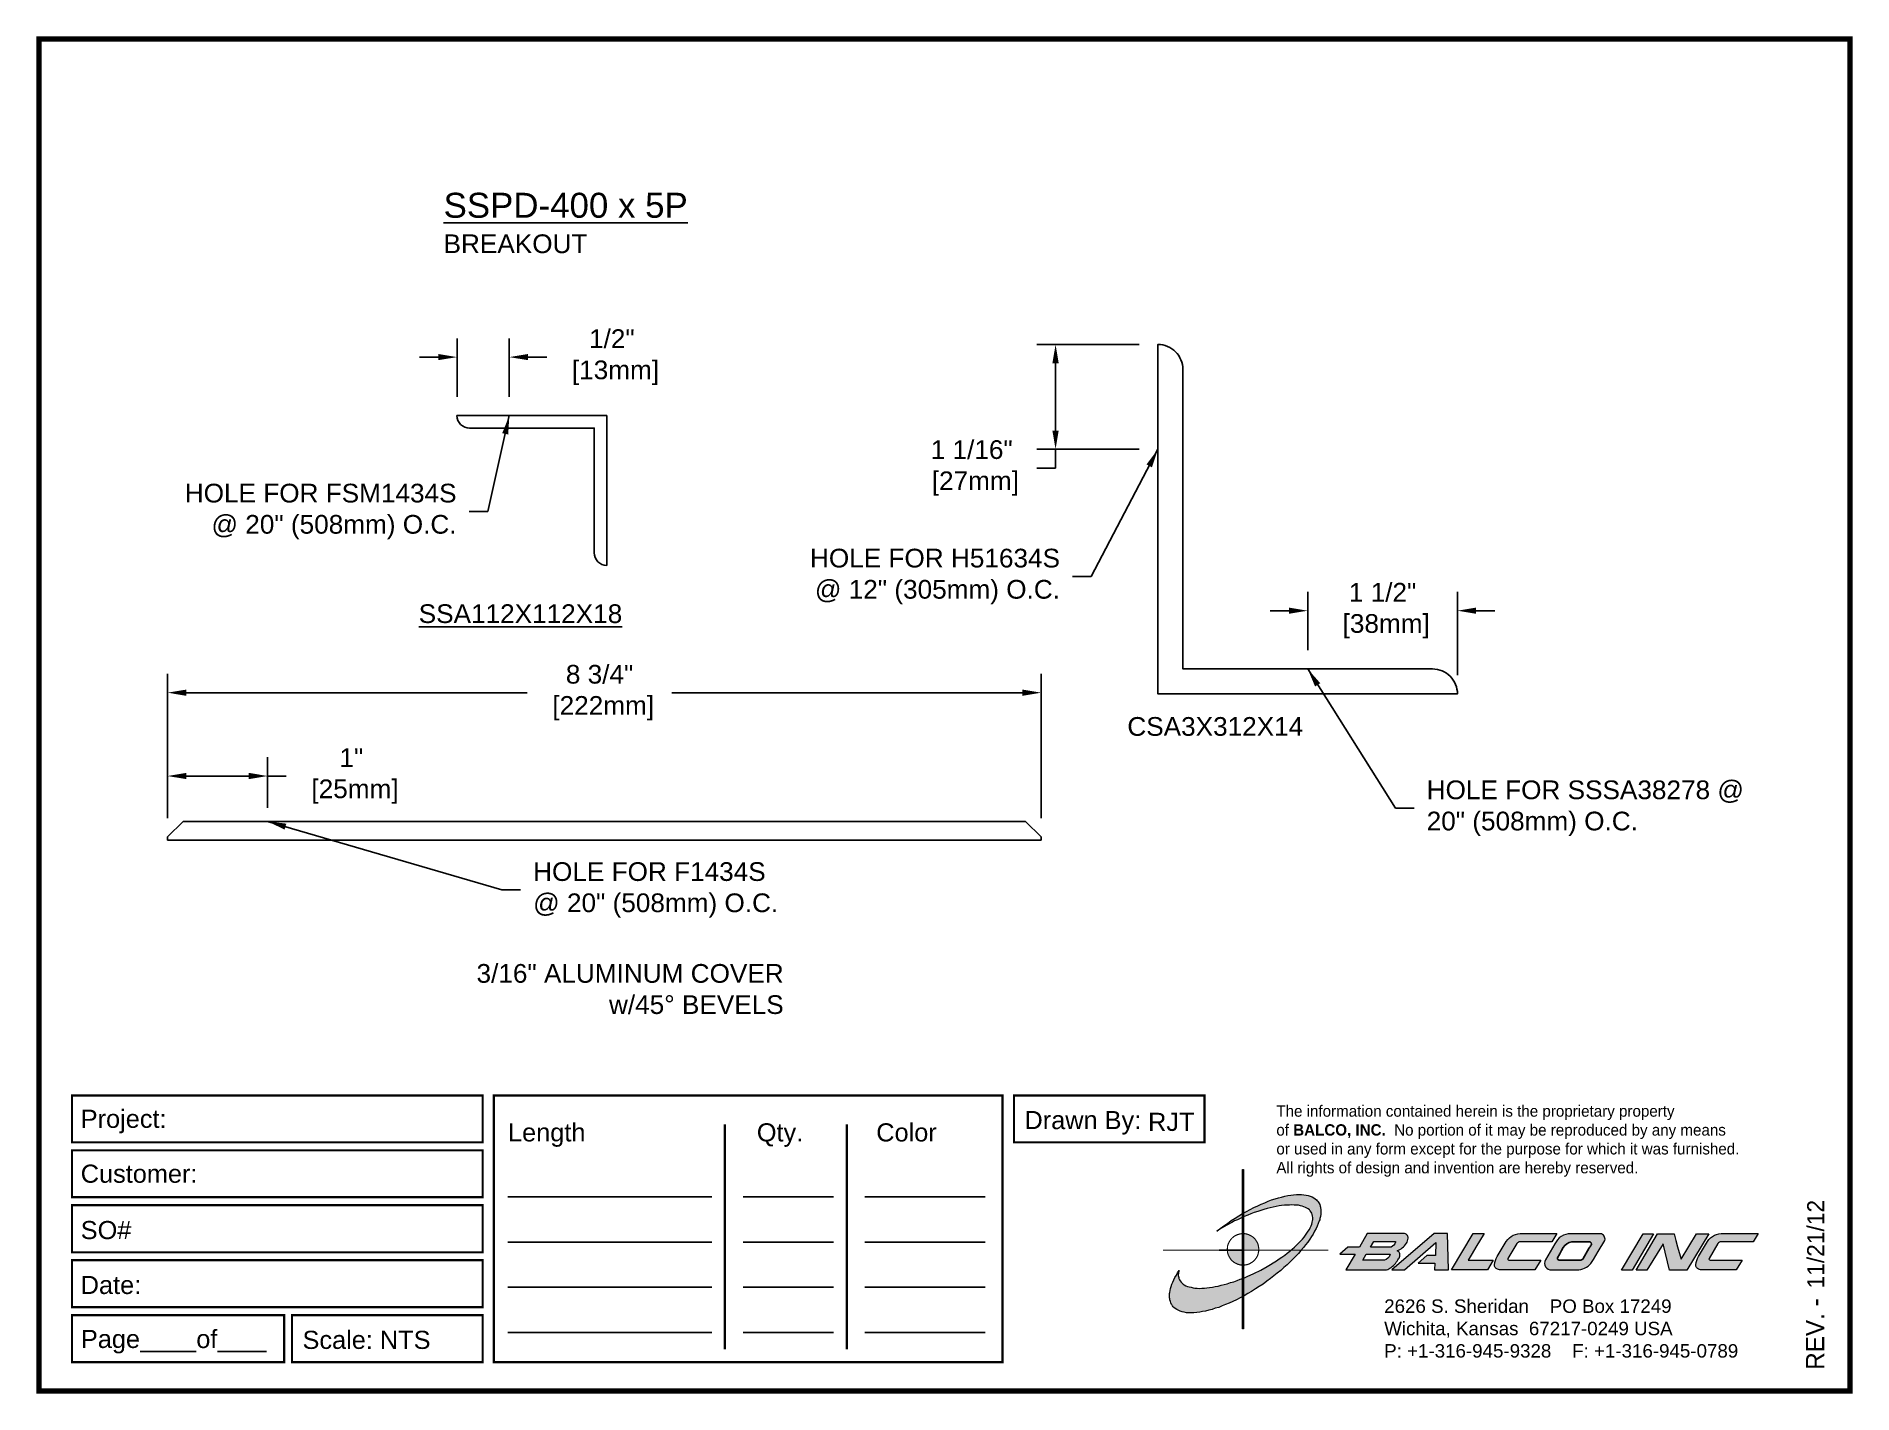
# Paper-space layout 'Breakout' of a CAD drawing. Header units: inches. Extents: x 0 to 10, y 0 to 7.5.
# The model-space entities are those that its viewports show. They can reach past a viewport. Long polylines and large blocks are cut down to what shows.
import ezdxf

# ---------------------------------------------------------------- set-up
doc = ezdxf.new("R2010")
doc.units = ezdxf.units.IN
doc.header["$MEASUREMENT"] = 0
for name, color, linetype in [('Border', 7, 'Continuous'), ('Dimensions', 3, 'Continuous'), ('Metals', 7, 'Continuous'), ('Text', 2, 'Continuous')]:
    doc.layers.add(name, color=color, linetype=linetype)
doc.styles.add('ARIAL', font='arial.ttf')
doc.styles.add('Copyright', font='ERASDEMI.TTF')
doc.dimstyles.new('Arial', dxfattribs={"dimtxt": 0.1875, "dimasz": 0.1875, "dimexe": 0.1875, "dimexo": 0.1875, "dimgap": 0.1875, "dimtad": 0, "dimtih": 1, "dimtoh": 1, "dimdec": 4, "dimzin": 0, "dimdsep": 46, "dimlunit": 4, "dimtxsty": 'ARIAL', "dimcen": 0.1875, "dimadec": 0, "dimazin": 0, "dimtfac": 1, "dimtdec": 4, "dimtofl": 0, "dimtmove": 0, "dimatfit": 3, "dimfxl": 0, "dimfrac": 2, "dimtolj": 1, "dimtzin": 0, "dimarcsym": 0})

# ---------------------------------------------------------------- blocks, each defined once
blk = doc.blocks.new('ACADlogo')
h = blk.add_hatch(color=256)
h.paths.add_polyline_path([(-3.346, 1.223), (-3.351, 1.223), (-3.351, 0.979), (-3.346, 0.982)])
h.paths.add_polyline_path([(-3.346, 0.961), (-3.351, 0.959), (-3.351, 0.868), (-3.346, 0.868)])
h.paths.add_polyline_path([(-3.346, 0.777), (-3.351, 0.777), (-3.351, 0.699), (-3.351, 0.695), (-3.35, 0.695), (-3.346, 0.695)])
h.paths.add_polyline_path([(-3.346, 0.864), (-3.346, 0.868), (-3.35, 0.868), (-3.351, 0.868), (-3.351, 0.777), (-3.346, 0.777), (-3.346, 0.778), (-3.348, 0.778)])
h.paths.add_polyline_path([(-3.346, 0.524), (-3.351, 0.521), (-3.351, 0.342), (-3.346, 0.342)])
h.paths.add_polyline_path([(-3.346, 0.695), (-3.351, 0.695), (-3.351, 0.621), (-3.346, 0.623)])
h.paths.add_polyline_path([(-3.346, 0.623), (-3.351, 0.621), (-3.351, 0.521), (-3.346, 0.524)])
h.paths.add_polyline_path([(-3.346, 0.982), (-3.351, 0.979), (-3.351, 0.959), (-3.346, 0.961)])
h = blk.add_hatch(color=175)
h.paths.add_polyline_path([(-3.518, 0.573), (-3.534, 0.571), (-3.548, 0.569), (-3.562, 0.567), (-3.576, 0.567), (-3.589, 0.566), (-3.602, 0.567), (-3.614, 0.568), (-3.625, 0.569), (-3.636, 0.572), (-3.646, 0.574), (-3.656, 0.577), (-3.664, 0.581), (-3.673, 0.585), (-3.682, 0.592), (-3.688, 0.598), (-3.694, 0.603), (-3.699, 0.614), (-3.703, 0.622), (-3.705, 0.631), (-3.706, 0.64), (-3.705, 0.648), (-3.705, 0.653), (-3.703, 0.659), (-3.702, 0.665), (-3.71, 0.652), (-3.717, 0.639), (-3.725, 0.626), (-3.731, 0.613), (-3.737, 0.601), (-3.741, 0.589), (-3.746, 0.577), (-3.749, 0.566), (-3.751, 0.555), (-3.753, 0.544), (-3.754, 0.538), (-3.754, 0.533), (-3.755, 0.523), (-3.754, 0.513), (-3.753, 0.508), (-3.752, 0.503), (-3.75, 0.494), (-3.748, 0.486), (-3.743, 0.477), (-3.74, 0.473), (-3.738, 0.469), (-3.734, 0.465), (-3.73, 0.461), (-3.723, 0.455), (-3.715, 0.449), (-3.706, 0.445), (-3.695, 0.44), (-3.685, 0.437), (-3.674, 0.434), (-3.661, 0.432), (-3.648, 0.431), (-3.634, 0.431), (-3.62, 0.431), (-3.604, 0.433), (-3.588, 0.435), (-3.572, 0.438), (-3.556, 0.441), (-3.538, 0.445), (-3.52, 0.449), (-3.503, 0.456), (-3.483, 0.461), (-3.464, 0.469), (-3.445, 0.477), (-3.426, 0.485), (-3.406, 0.494), (-3.385, 0.503), (-3.364, 0.514), (-3.351, 0.521), (-3.351, 0.621), (-3.364, 0.616), (-3.382, 0.609), (-3.4, 0.603), (-3.418, 0.598), (-3.436, 0.592), (-3.453, 0.587), (-3.47, 0.583), (-3.486, 0.579), (-3.503, 0.576)])
h.paths.add_polyline_path([(-3.215, 0.687), (-3.251, 0.667), (-3.289, 0.649), (-3.327, 0.631), (-3.346, 0.623), (-3.346, 0.524), (-3.343, 0.525), (-3.323, 0.537), (-3.302, 0.549), (-3.28, 0.563), (-3.259, 0.577), (-3.238, 0.59), (-3.218, 0.605), (-3.198, 0.62), (-3.179, 0.635), (-3.16, 0.65), (-3.141, 0.665), (-3.123, 0.681), (-3.106, 0.696), (-3.089, 0.712), (-3.074, 0.727), (-3.058, 0.743), (-3.043, 0.759), (-3.028, 0.777), (-3.085, 0.777), (-3.091, 0.772), (-3.105, 0.761), (-3.118, 0.75), (-3.134, 0.739), (-3.149, 0.729), (-3.165, 0.718), (-3.182, 0.707), (-3.198, 0.697)])
h.paths.add_polyline_path([(-2.921, 1.009), (-2.922, 1.015), (-2.924, 1.02), (-2.926, 1.029), (-2.931, 1.038), (-2.934, 1.043), (-2.936, 1.047), (-2.94, 1.05), (-2.943, 1.054), (-2.951, 1.06), (-2.959, 1.066), (-2.968, 1.071), (-2.978, 1.075), (-2.989, 1.079), (-3, 1.081), (-3.013, 1.083), (-3.026, 1.084), (-3.04, 1.084), (-3.054, 1.084), (-3.07, 1.083), (-3.085, 1.081), (-3.102, 1.079), (-3.118, 1.075), (-3.136, 1.07), (-3.153, 1.066), (-3.171, 1.06), (-3.191, 1.054), (-3.21, 1.047), (-3.229, 1.039), (-3.248, 1.031), (-3.268, 1.022), (-3.289, 1.012), (-3.31, 1.002), (-3.33, 0.991), (-3.346, 0.982), (-3.346, 0.961), (-3.323, 0.971), (-3.305, 0.978), (-3.287, 0.984), (-3.268, 0.991), (-3.251, 0.996), (-3.234, 1.002), (-3.216, 1.007), (-3.199, 1.011), (-3.182, 1.015), (-3.167, 1.018), (-3.15, 1.021), (-3.136, 1.023), (-3.121, 1.025), (-3.107, 1.026), (-3.093, 1.026), (-3.079, 1.027), (-3.067, 1.026), (-3.054, 1.026), (-3.043, 1.025), (-3.032, 1.022), (-3.022, 1.02), (-3.013, 1.016), (-3, 1.011), (-2.989, 1.005), (-2.983, 0.999), (-2.978, 0.994), (-2.973, 0.987), (-2.969, 0.981), (-2.967, 0.973), (-2.965, 0.965), (-2.964, 0.957), (-2.964, 0.949), (-2.964, 0.944), (-2.965, 0.94), (-2.967, 0.93), (-2.969, 0.921), (-2.973, 0.911), (-2.978, 0.901), (-2.983, 0.891), (-2.989, 0.881), (-2.996, 0.871), (-3.004, 0.86), (-3.012, 0.849), (-3.021, 0.838), (-3.032, 0.827), (-3.042, 0.816), (-3.053, 0.805), (-3.065, 0.794), (-3.077, 0.783), (-3.085, 0.777), (-3.028, 0.777), (-3.016, 0.791), (-3.004, 0.806), (-2.992, 0.822), (-2.981, 0.837), (-2.971, 0.852), (-2.962, 0.866), (-2.954, 0.882), (-2.946, 0.896), (-2.939, 0.91), (-2.934, 0.924), (-2.929, 0.938), (-2.926, 0.944), (-2.925, 0.951), (-2.922, 0.963), (-2.92, 0.975), (-2.92, 0.982), (-2.919, 0.987), (-2.92, 0.999), (-2.92, 1.005)])
h.paths.add_polyline_path([(-3.372, 0.966), (-3.393, 0.953), (-3.415, 0.94), (-3.435, 0.925), (-3.455, 0.911), (-3.475, 0.897), (-3.494, 0.882), (-3.468, 0.898), (-3.439, 0.915), (-3.41, 0.93), (-3.396, 0.938), (-3.38, 0.945), (-3.351, 0.959), (-3.351, 0.979)])
h = blk.add_hatch(color=256)
h.paths.add_polyline_path([(-3.268, 0.814), (-3.27, 0.819), (-3.273, 0.824), (-3.276, 0.828), (-3.279, 0.833), (-3.282, 0.837), (-3.286, 0.841), (-3.29, 0.845), (-3.294, 0.849), (-3.298, 0.852), (-3.303, 0.855), (-3.308, 0.858), (-3.313, 0.86), (-3.318, 0.863), (-3.323, 0.864), (-3.328, 0.866), (-3.334, 0.867), (-3.339, 0.868), (-3.345, 0.868), (-3.346, 0.868), (-3.346, 0.777), (-3.335, 0.777), (-3.262, 0.777), (-3.262, 0.781), (-3.262, 0.787), (-3.263, 0.792), (-3.264, 0.798), (-3.265, 0.803), (-3.266, 0.808)])
h.paths.add_polyline_path([(-3.351, 0.777), (-3.436, 0.777), (-3.435, 0.773), (-3.435, 0.768), (-3.434, 0.762), (-3.432, 0.757), (-3.431, 0.752), (-3.428, 0.747), (-3.426, 0.742), (-3.423, 0.737), (-3.42, 0.732), (-3.417, 0.728), (-3.414, 0.723), (-3.41, 0.719), (-3.406, 0.716), (-3.401, 0.712), (-3.397, 0.709), (-3.392, 0.706), (-3.387, 0.704), (-3.382, 0.701), (-3.377, 0.699), (-3.372, 0.698), (-3.367, 0.696), (-3.361, 0.695), (-3.356, 0.695), (-3.351, 0.695)])
h.paths.add_polyline_path([(-3.346, 0.868), (-3.35, 0.868), (-3.351, 0.868), (-3.351, 0.777), (-3.346, 0.777)])
h = blk.add_hatch(color=256)
h.paths.add_polyline_path([(-2.438, 0.844, 0.412988), (-2.461, 0.869), (-2.663, 0.869), (-2.707, 0.794), (-2.771, 0.794), (-2.815, 0.755), (-2.73, 0.755), (-2.781, 0.668), (-2.563, 0.668, 0.107996), (-2.538, 0.677, 0.108939), (-2.494, 0.724, 0.080345), (-2.483, 0.745, 0.419497), (-2.499, 0.773, 0.149928), (-2.447, 0.815, 0.134283)])
h.paths.add_polyline_path([(-2.507, 0.821, -0.209012), (-2.532, 0.794), (-2.538, 0.794), (-2.646, 0.794), (-2.627, 0.825), (-2.51, 0.825, -0.56619)], flags=16)
h.paths.add_polyline_path([(-2.538, 0.75, -0.241309), (-2.569, 0.722), (-2.688, 0.722), (-2.669, 0.755), (-2.541, 0.755, -0.56619)], flags=16)
for points in [[(-2.285, 0.819), (-2.287, 0.748), (-2.335, 0.748), (-2.383, 0.705), (-2.29, 0.705), (-2.292, 0.668), (-2.215, 0.668), (-2.221, 0.869), (-2.295, 0.869), (-2.527, 0.668), (-2.458, 0.668)], [(-2.018, 0.869), (-2.079, 0.869), (-2.198, 0.668), (-2, 0.668), (-1.968, 0.722), (-2.107, 0.722), (-2.085, 0.759), (-2.064, 0.794)], [(-1.617, 0.869), (-1.807, 0.869, 0.270182), (-1.896, 0.825), (-1.946, 0.742, 0.109019), (-1.961, 0.695, 0.340665), (-1.945, 0.672, 0.129907), (-1.923, 0.668), (-1.738, 0.668), (-1.706, 0.722), (-1.878, 0.722), (-1.882, 0.722, -0.601242), (-1.887, 0.731), (-1.838, 0.813, -0.253048), (-1.821, 0.823), (-1.645, 0.823)], [(-1.083, 0.867), (-1.14, 0.867), (-1.261, 0.667), (-1.26, 0.667), (-1.202, 0.667)], [(-0.96, 0.83), (-0.969, 0.867), (-1.061, 0.867), (-1.179, 0.667), (-1.12, 0.667), (-1.031, 0.812), (-0.995, 0.667), (-0.9, 0.667), (-0.778, 0.867), (-0.846, 0.867), (-0.931, 0.727), (-0.951, 0.795)], [(-0.507, 0.869), (-0.697, 0.869, 0.270182), (-0.786, 0.825), (-0.836, 0.742, 0.109019), (-0.85, 0.695, 0.340665), (-0.835, 0.672, 0.129907), (-0.812, 0.668), (-0.628, 0.668), (-0.595, 0.722), (-0.768, 0.722), (-0.772, 0.722, -0.601242), (-0.777, 0.731), (-0.728, 0.813, -0.253048), (-0.71, 0.823), (-0.534, 0.823)], [(-3.346, 0.623), (-3.351, 0.621), (-3.351, 0.521), (-3.346, 0.524)]]:
    blk.add_hatch(color=256).paths.add_polyline_path(points)
h = blk.add_hatch(color=256)
h.paths.add_polyline_path([(-1.377, 0.868), (-1.383, 0.868), (-1.383, 0.868), (-1.44, 0.868), (-1.492, 0.868), (-1.541, 0.868, 0.297712), (-1.628, 0.811), (-1.68, 0.723, 0.585116), (-1.646, 0.668), (-1.506, 0.668, 0.210586), (-1.429, 0.703), (-1.415, 0.726), (-1.389, 0.769), (-1.352, 0.831, 0.4352)])
h.paths.add_polyline_path([(-1.437, 0.823, -0.603783), (-1.428, 0.805), (-1.431, 0.801), (-1.434, 0.796), (-1.438, 0.789), (-1.474, 0.728, -0.229001), (-1.489, 0.722), (-1.494, 0.722), (-1.501, 0.722), (-1.597, 0.722), (-1.604, 0.722, -0.492401), (-1.613, 0.734), (-1.601, 0.757), (-1.591, 0.775), (-1.582, 0.791, -0.238368), (-1.535, 0.823)], flags=16)
for q in [(-3.48, 0.777), (-3.351, 0.642)]:
    blk.add_line((-3.351, 0.777), q)
at = {"color": 7, "lineweight": 0}
for points in [[(-3.351, 1.223), (-3.346, 1.223), (-3.346, 0.342), (-3.351, 0.342), (-3.351, 1.223)], [(-2.292, 0.668), (-2.215, 0.668), (-2.221, 0.869), (-2.295, 0.869), (-2.527, 0.668), (-2.458, 0.668), (-2.285, 0.819), (-2.287, 0.748), (-2.286, 0.748), (-2.335, 0.748), (-2.383, 0.705), (-2.29, 0.705), (-2.292, 0.668), (-2.292, 0.668)], [(-2.198, 0.668), (-2.079, 0.869), (-2.018, 0.869), (-2.064, 0.794), (-2.085, 0.759), (-2.107, 0.722), (-1.968, 0.722), (-2, 0.668), (-2.198, 0.668), (-2.198, 0.668)], [(-1.383, 0.868), (-1.383, 0.868)], [(-1.261, 0.667), (-1.14, 0.867), (-1.083, 0.867), (-1.202, 0.667), (-1.26, 0.667), (-1.261, 0.667), (-1.261, 0.667)], [(-0.9, 0.667), (-0.995, 0.667), (-1.031, 0.812), (-1.12, 0.667), (-1.179, 0.667), (-1.061, 0.867), (-0.969, 0.867), (-0.96, 0.83), (-0.951, 0.795), (-0.931, 0.727), (-0.846, 0.867), (-0.778, 0.867), (-0.9, 0.667), (-0.9, 0.667)]]:
    blk.add_lwpolyline(points, dxfattribs=at)
at = {"color": 175, "lineweight": 0}
blk.add_lwpolyline([(-2.926, 1.029), (-2.924, 1.02), (-2.922, 1.015), (-2.921, 1.009), (-2.92, 1.005), (-2.92, 0.999), (-2.919, 0.987), (-2.92, 0.982), (-2.92, 0.975), (-2.922, 0.963), (-2.925, 0.951), (-2.926, 0.944), (-2.929, 0.938), (-2.934, 0.924), (-2.939, 0.91), (-2.946, 0.896), (-2.954, 0.882), (-2.962, 0.866), (-2.971, 0.852), (-2.981, 0.837), (-2.992, 0.822), (-3.004, 0.806), (-3.016, 0.791), (-3.03, 0.775), (-3.043, 0.759), (-3.058, 0.743), (-3.074, 0.727), (-3.089, 0.712), (-3.106, 0.696), (-3.123, 0.681), (-3.141, 0.665), (-3.16, 0.65), (-3.179, 0.635), (-3.198, 0.62), (-3.218, 0.605), (-3.238, 0.59), (-3.259, 0.577), (-3.28, 0.563), (-3.302, 0.549), (-3.323, 0.537), (-3.343, 0.525), (-3.364, 0.514), (-3.385, 0.503), (-3.406, 0.494), (-3.426, 0.485), (-3.445, 0.477), (-3.464, 0.469), (-3.483, 0.461), (-3.503, 0.456), (-3.52, 0.449), (-3.538, 0.445), (-3.556, 0.441), (-3.572, 0.438), (-3.588, 0.435), (-3.604, 0.433), (-3.62, 0.431), (-3.634, 0.431), (-3.648, 0.431), (-3.661, 0.432), (-3.674, 0.434), (-3.685, 0.437), (-3.695, 0.44), (-3.706, 0.445), (-3.715, 0.449), (-3.723, 0.455), (-3.73, 0.461), (-3.734, 0.465), (-3.738, 0.469), (-3.74, 0.473), (-3.743, 0.477), (-3.748, 0.486), (-3.75, 0.494), (-3.752, 0.503), (-3.753, 0.508), (-3.754, 0.513), (-3.755, 0.523), (-3.754, 0.533), (-3.754, 0.538), (-3.753, 0.544), (-3.751, 0.555), (-3.749, 0.566), (-3.746, 0.577), (-3.741, 0.589), (-3.737, 0.601), (-3.731, 0.613), (-3.725, 0.626), (-3.717, 0.639), (-3.71, 0.652), (-3.702, 0.665), (-3.703, 0.659), (-3.705, 0.653), (-3.705, 0.648), (-3.706, 0.642), (-3.706, 0.637), (-3.705, 0.631), (-3.704, 0.626), (-3.703, 0.621), (-3.699, 0.614), (-3.695, 0.607), (-3.691, 0.6), (-3.688, 0.598), (-3.685, 0.595), (-3.679, 0.589), (-3.673, 0.585), (-3.664, 0.581), (-3.656, 0.577), (-3.646, 0.574), (-3.636, 0.572), (-3.625, 0.569), (-3.614, 0.568), (-3.602, 0.567), (-3.589, 0.566), (-3.576, 0.567), (-3.562, 0.567), (-3.548, 0.569), (-3.534, 0.571), (-3.518, 0.573), (-3.503, 0.576), (-3.486, 0.579), (-3.47, 0.583), (-3.453, 0.587), (-3.436, 0.592), (-3.418, 0.598), (-3.4, 0.603), (-3.382, 0.609), (-3.364, 0.616), (-3.345, 0.623), (-3.327, 0.631), (-3.289, 0.649), (-3.251, 0.667), (-3.215, 0.687), (-3.198, 0.697), (-3.182, 0.707), (-3.165, 0.718), (-3.149, 0.729), (-3.134, 0.739), (-3.118, 0.75), (-3.105, 0.761), (-3.091, 0.772), (-3.077, 0.783), (-3.065, 0.794), (-3.053, 0.805), (-3.042, 0.816), (-3.032, 0.827), (-3.021, 0.838), (-3.012, 0.849), (-3.004, 0.86), (-2.996, 0.871), (-2.989, 0.881), (-2.983, 0.891), (-2.978, 0.901), (-2.973, 0.911), (-2.969, 0.921), (-2.967, 0.93), (-2.965, 0.94), (-2.964, 0.944), (-2.964, 0.949), (-2.964, 0.957), (-2.965, 0.965), (-2.967, 0.973), (-2.969, 0.981), (-2.973, 0.987), (-2.978, 0.994), (-2.98, 0.996), (-2.983, 0.999), (-2.989, 1.005), (-2.997, 1.009), (-3.004, 1.013), (-3.013, 1.016), (-3.022, 1.02), (-3.032, 1.022), (-3.043, 1.025), (-3.054, 1.026), (-3.067, 1.026), (-3.079, 1.027), (-3.093, 1.026), (-3.107, 1.026), (-3.121, 1.025), (-3.136, 1.023), (-3.15, 1.021), (-3.167, 1.018), (-3.182, 1.015), (-3.199, 1.011), (-3.216, 1.007), (-3.234, 1.002), (-3.251, 0.996), (-3.268, 0.991), (-3.287, 0.984), (-3.305, 0.978), (-3.323, 0.971), (-3.342, 0.962), (-3.38, 0.945), (-3.396, 0.938), (-3.41, 0.93), (-3.439, 0.915), (-3.468, 0.898), (-3.494, 0.882), (-3.475, 0.897), (-3.455, 0.911), (-3.435, 0.925), (-3.415, 0.94), (-3.393, 0.953), (-3.372, 0.966), (-3.351, 0.979), (-3.33, 0.991), (-3.31, 1.002), (-3.289, 1.012), (-3.268, 1.022), (-3.248, 1.031), (-3.229, 1.039), (-3.21, 1.047), (-3.191, 1.054), (-3.171, 1.06), (-3.153, 1.066), (-3.136, 1.07), (-3.118, 1.075), (-3.102, 1.079), (-3.085, 1.081), (-3.07, 1.083), (-3.054, 1.084), (-3.04, 1.084), (-3.026, 1.084), (-3.013, 1.083), (-3, 1.081), (-2.989, 1.079), (-2.978, 1.075), (-2.968, 1.071), (-2.959, 1.066), (-2.951, 1.06), (-2.943, 1.054), (-2.94, 1.05), (-2.936, 1.047), (-2.934, 1.043), (-2.931, 1.038), (-2.926, 1.029), (-2.926, 1.029)], dxfattribs=at)
at = {"color": 7, "lineweight": 0, "const_width": 0.0064}
blk.add_lwpolyline([(-3.262, 0.781), (-3.262, 0.787), (-3.263, 0.792), (-3.264, 0.798), (-3.265, 0.803), (-3.266, 0.808), (-3.268, 0.814), (-3.27, 0.819), (-3.273, 0.824), (-3.276, 0.828), (-3.279, 0.833), (-3.282, 0.837), (-3.286, 0.841), (-3.29, 0.845), (-3.294, 0.849), (-3.298, 0.852), (-3.303, 0.855), (-3.308, 0.858), (-3.313, 0.86), (-3.318, 0.863), (-3.323, 0.864), (-3.328, 0.866), (-3.334, 0.867), (-3.339, 0.868), (-3.345, 0.868), (-3.35, 0.868), (-3.356, 0.868), (-3.361, 0.867), (-3.367, 0.866), (-3.372, 0.865), (-3.377, 0.863), (-3.382, 0.862), (-3.387, 0.859), (-3.392, 0.857), (-3.397, 0.854), (-3.401, 0.851), (-3.406, 0.847), (-3.41, 0.843), (-3.414, 0.839), (-3.417, 0.835), (-3.42, 0.831), (-3.423, 0.826), (-3.426, 0.821), (-3.428, 0.816), (-3.431, 0.811), (-3.432, 0.806), (-3.434, 0.801), (-3.435, 0.795), (-3.435, 0.79), (-3.436, 0.784), (-3.436, 0.779), (-3.435, 0.773), (-3.435, 0.768), (-3.434, 0.762), (-3.432, 0.757), (-3.431, 0.752), (-3.428, 0.747), (-3.426, 0.742), (-3.423, 0.737), (-3.42, 0.732), (-3.417, 0.728), (-3.414, 0.723), (-3.41, 0.719), (-3.406, 0.716), (-3.401, 0.712), (-3.397, 0.709), (-3.392, 0.706), (-3.387, 0.704), (-3.382, 0.701), (-3.377, 0.699), (-3.372, 0.698), (-3.367, 0.696), (-3.361, 0.695), (-3.356, 0.695), (-3.35, 0.695), (-3.345, 0.695), (-3.339, 0.695), (-3.334, 0.696), (-3.328, 0.697), (-3.323, 0.698), (-3.318, 0.7), (-3.313, 0.702), (-3.308, 0.705), (-3.303, 0.708), (-3.298, 0.711), (-3.294, 0.714), (-3.29, 0.718), (-3.286, 0.721), (-3.282, 0.726), (-3.279, 0.73), (-3.276, 0.734), (-3.273, 0.739), (-3.27, 0.744), (-3.268, 0.749), (-3.266, 0.754), (-3.265, 0.76), (-3.264, 0.765), (-3.263, 0.77), (-3.262, 0.776), (-3.262, 0.781)], dxfattribs=at)
at = {"color": 7, "lineweight": 0}
for points in [[(-2.447, 0.815, 0.130368), (-2.438, 0.843, 0.448367), (-2.463, 0.869), (-2.663, 0.869), (-2.707, 0.794), (-2.771, 0.794), (-2.815, 0.755), (-2.73, 0.755), (-2.781, 0.668), (-2.563, 0.668, 0.107996), (-2.538, 0.677, 0.108939), (-2.494, 0.724, 0.077395), (-2.484, 0.744, 0.430878), (-2.499, 0.773, 0.149928)], [(-2.507, 0.821, -0.209012), (-2.532, 0.794), (-2.538, 0.794), (-2.646, 0.794), (-2.627, 0.825), (-2.512, 0.825), (-2.509, 0.825, -0.531288)], [(-1.838, 0.813), (-1.887, 0.731, 0.587385), (-1.882, 0.722), (-1.878, 0.722), (-1.706, 0.722), (-1.738, 0.668), (-1.923, 0.668, -0.129907), (-1.945, 0.672, -0.349839), (-1.961, 0.696, -0.107341), (-1.946, 0.742), (-1.896, 0.825, -0.270182), (-1.807, 0.869), (-1.617, 0.869), (-1.645, 0.823), (-1.821, 0.823, 0.252436)], [(-1.68, 0.723, 0.585116), (-1.646, 0.668), (-1.506, 0.668, 0.210586), (-1.429, 0.703), (-1.415, 0.726), (-1.389, 0.769), (-1.352, 0.831, 0.4352), (-1.377, 0.868), (-1.383, 0.868), (-1.383, 0.868), (-1.44, 0.868), (-1.492, 0.868), (-1.541, 0.868, 0.297712), (-1.628, 0.811)], [(-0.728, 0.813), (-0.777, 0.731, 0.587385), (-0.772, 0.722), (-0.768, 0.722), (-0.595, 0.722), (-0.628, 0.668), (-0.812, 0.668, -0.129907), (-0.835, 0.672, -0.349839), (-0.85, 0.696, -0.107341), (-0.836, 0.742), (-0.786, 0.825, -0.270182), (-0.697, 0.869), (-0.507, 0.869), (-0.534, 0.823), (-0.71, 0.823, 0.252436)], [(-2.569, 0.722), (-2.688, 0.722), (-2.669, 0.755), (-2.543, 0.755), (-2.54, 0.755, -0.531288), (-2.538, 0.75, -0.241309)]]:
    blk.add_lwpolyline(points, format="xyb", close=True, dxfattribs=at)
blk.add_lwpolyline([(-1.437, 0.823), (-1.535, 0.823, 0.238368), (-1.582, 0.791), (-1.591, 0.775), (-1.601, 0.757), (-1.613, 0.734, 0.490298), (-1.604, 0.722), (-1.597, 0.722), (-1.501, 0.722), (-1.494, 0.722), (-1.489, 0.722, 0.229001), (-1.474, 0.728), (-1.438, 0.789), (-1.434, 0.796), (-1.431, 0.801), (-1.428, 0.805, 0.603783)], format="xyb", close=True)
blk.add_lwpolyline([(-2.879, 0.777, 0.00455, 0.00455, 0), (-3.791, 0.777, 0.00183, 0.00183, 0), (-3.791, 0.777, 0.00183, 0.00183, 0)], format="xyseb", dxfattribs=at)
blk = doc.blocks.new('Quantity Data')
at = {"layer": 'Border', "color": 253}
for p, q in [((2.755, 1.254), (3.881, 1.254)), ((4.054, 1.254), (4.553, 1.254)), ((4.725, 1.254), (5.389, 1.254)), ((2.755, 1.004), (3.881, 1.004)), ((4.054, 1.004), (4.553, 1.004)), ((4.725, 1.004), (5.389, 1.004)), ((2.755, 0.754), (3.881, 0.754)), ((4.054, 0.754), (4.553, 0.754)), ((4.725, 0.754), (5.389, 0.754)), ((2.755, 0.504), (3.881, 0.504)), ((4.054, 0.504), (4.553, 0.504)), ((4.725, 0.504), (5.389, 0.504))]:
    blk.add_line(p, q, dxfattribs=at)
at = {"layer": 'Border', "const_width": 0.0125}
blk.add_lwpolyline([(5.485, 0.341), (2.678, 0.341), (2.678, 1.813), (5.485, 1.813)], close=True, dxfattribs=at)
for points in [[(3.953, 1.653), (3.953, 0.412)], [(4.625, 1.653), (4.625, 0.412)]]:
    blk.add_lwpolyline(points, dxfattribs=at)
at = {"layer": 'Border', "style": 'ARIAL'}
for s, p in [('Length', (2.756, 1.559)), ('Qty.', (4.129, 1.559)), ('Color', (4.788, 1.559))]:
    blk.add_text(s, height=0.1, dxfattribs=at).set_placement(p)
blk = doc.blocks.new('Drawn By')
at = {"layer": 'Border', "const_width": 0.0125}
blk.add_lwpolyline([(5.38, 1.813), (6.432, 1.813), (6.432, 1.554), (5.38, 1.554)], close=True, dxfattribs=at)
at = {"layer": 'Border', "style": 'ARIAL'}
blk.add_text('Drawn By: ', height=0.1, dxfattribs=at).set_placement((5.438, 1.627))
blk.add_attdef('XXX', (6.12, 1.617), '', height=0.1, dxfattribs=at)
blk = doc.blocks.new('Project Info')
at = {"layer": 'Border', "const_width": 0.0125}
for points in [[(0.182, 1.813), (2.448, 1.813), (2.448, 1.554), (0.182, 1.554)], [(0.182, 1.51), (2.448, 1.51), (2.448, 1.251), (0.182, 1.251)], [(0.182, 1.207), (2.448, 1.207), (2.448, 0.947), (0.182, 0.947)], [(0.182, 0.904), (2.448, 0.904), (2.448, 0.644), (0.182, 0.644)], [(0.182, 0.6), (1.352, 0.6), (1.352, 0.341), (0.182, 0.341)], [(1.396, 0.6), (2.448, 0.6), (2.448, 0.341), (1.396, 0.341)]]:
    blk.add_lwpolyline(points, close=True, dxfattribs=at)
at = {"layer": 'Border', "style": 'ARIAL'}
for s, p in [('Project:', (0.23, 1.634)), ('Customer:', (0.23, 1.331)), ('SO#', (0.23, 1.02)), ('Date:', (0.23, 0.717)), ('Page%%u        %%uof%%u       ', (0.231, 0.419)), ('Scale: NTS', (1.454, 0.414))]:
    blk.add_text(s, height=0.1, dxfattribs=at).set_placement(p)
blk = doc.blocks.new('REV')
at = {"style": 'Copyright'}
blk.add_text('REV. -', height=0.1, rotation=90, dxfattribs=at).set_placement((-0.142, 0.117))
at = {"style": 'Copyright', "flags": 4}
blk.add_attdef('REVISIONDATE', (-0.142, 0.566), '', height=0.0938, rotation=90, dxfattribs=at)
blk = doc.blocks.new('SSA112X112X18')
blk.add_lwpolyline([(0, 0), (-1.5, 0), (-1.5, -1.5, 0.414214), (-1.375, -1.375), (-1.375, -0.125), (-0.125, -0.125, 0.414214)], format="xyb", close=True)
blk = doc.blocks.new('*D20')
at = {"layer": 'Defpoints', "color": 0}
for p in [(44.225, 9.696), (44.225, 9.112), (45.725, 8.862)]:
    blk.add_point(p, dxfattribs=at)
at = {"layer": 'Dimensions', "color": 0, "lineweight": -2}
for p, q in [((44.225, 9.3), (44.225, 9.884)), ((45.725, 9.05), (45.725, 9.884)), ((44.037, 9.696), (43.85, 9.696)), ((45.912, 9.696), (46.1, 9.696))]:
    blk.add_line(p, q, dxfattribs=at)
at = {"layer": 'Dimensions', "color": 0}
for points in [[(44.037, 9.727), (44.037, 9.665), (44.225, 9.696)], [(45.912, 9.727), (45.912, 9.665), (45.725, 9.696)]]:
    blk.add_solid(points, dxfattribs=at)
at = {"layer": 'Dimensions', "color": 0, "insert": (44.975, 9.696), "char_height": 0.1875, "attachment_point": 5, "style": 'ARIAL'}
blk.add_mtext('\\A1;1 1/2"\\P [38mm]', dxfattribs=at)
blk = doc.blocks.new('*D21')
at = {"layer": 'Defpoints', "color": 0}
for p in [(41.7, 12.362), (42.725, 12.362), (42.725, 11.313)]:
    blk.add_point(p, dxfattribs=at)
at = {"layer": 'Dimensions', "color": 0, "lineweight": -2}
for p, q in [((42.537, 12.362), (41.512, 12.362)), ((41.7, 12.175), (41.7, 11.5)), ((42.537, 11.313), (41.512, 11.313)), ((41.7, 11.313), (41.7, 11.125)), ((41.7, 11.125), (41.512, 11.125))]:
    blk.add_line(p, q, dxfattribs=at)
at = {"layer": 'Dimensions', "color": 0}
for points in [[(41.668, 12.175), (41.731, 12.175), (41.7, 12.362)], [(41.668, 11.5), (41.731, 11.5), (41.7, 11.313)]]:
    blk.add_solid(points, dxfattribs=at)
at = {"layer": 'Dimensions', "color": 0, "insert": (40.86, 11.125), "char_height": 0.1875, "attachment_point": 5, "style": 'ARIAL'}
blk.add_mtext('\\A1;1 1/16"\\P [27mm]', dxfattribs=at)
blk = doc.blocks.new('*D22')
at = {"layer": 'Defpoints', "color": 0}
for p in [(36.229, 12.236), (35.705, 11.65), (36.229, 11.65)]:
    blk.add_point(p, dxfattribs=at)
at = {"layer": 'Dimensions', "color": 0, "lineweight": -2}
for p, q in [((35.705, 11.838), (35.705, 12.423)), ((36.229, 11.838), (36.229, 12.423)), ((35.517, 12.236), (35.33, 12.236)), ((36.417, 12.236), (36.604, 12.236))]:
    blk.add_line(p, q, dxfattribs=at)
at = {"layer": 'Dimensions', "color": 0}
for points in [[(35.517, 12.267), (35.517, 12.205), (35.705, 12.236)], [(36.417, 12.267), (36.417, 12.205), (36.229, 12.236)]]:
    blk.add_solid(points, dxfattribs=at)
at = {"layer": 'Dimensions', "color": 0, "insert": (37.256, 12.236), "char_height": 0.1875, "attachment_point": 5, "style": 'ARIAL'}
blk.add_mtext('\\A1;1/2"\\P [13mm]', dxfattribs=at)
blk = doc.blocks.new('CSA3X312X14')
blk.add_lwpolyline([(0.25, 3.25, 0.414214), (0, 3.5), (0, 0), (3, 0, 0.414214), (2.75, 0.25), (0.25, 0.25)], format="xyb", close=True)
blk = doc.blocks.new('*D28')
at = {"layer": 'Defpoints', "color": 0}
for p in [(41.555, 8.875), (32.807, 7.43), (41.555, 7.43)]:
    blk.add_point(p, dxfattribs=at)
at = {"layer": 'Dimensions', "color": 0, "lineweight": -2}
for p, q in [((32.807, 7.617), (32.807, 9.062)), ((41.555, 7.617), (41.555, 9.062)), ((32.995, 8.875), (36.408, 8.875)), ((41.367, 8.875), (37.858, 8.875))]:
    blk.add_line(p, q, dxfattribs=at)
at = {"layer": 'Dimensions', "color": 0}
for points in [[(32.995, 8.906), (32.995, 8.843), (32.807, 8.875)], [(41.367, 8.906), (41.367, 8.843), (41.555, 8.875)]]:
    blk.add_solid(points, dxfattribs=at)
at = {"layer": 'Dimensions', "color": 0, "insert": (37.133, 8.875), "char_height": 0.1875, "attachment_point": 5, "style": 'ARIAL'}
blk.add_mtext('\\A1;8 3/4"\\P [222mm]', dxfattribs=at)
blk = doc.blocks.new('*D29')
at = {"layer": 'Defpoints', "color": 0}
for p in [(33.807, 8.04), (33.807, 7.536), (32.807, 7.43)]:
    blk.add_point(p, dxfattribs=at)
at = {"layer": 'Dimensions', "color": 0, "lineweight": -2}
for p, q in [((32.807, 7.617), (32.807, 8.228)), ((33.807, 7.723), (33.807, 8.228)), ((32.995, 8.04), (33.62, 8.04)), ((33.807, 8.04), (33.995, 8.04))]:
    blk.add_line(p, q, dxfattribs=at)
at = {"layer": 'Dimensions', "color": 0}
for points in [[(32.995, 8.072), (32.995, 8.009), (32.807, 8.04)], [(33.62, 8.072), (33.62, 8.009), (33.807, 8.04)]]:
    blk.add_solid(points, dxfattribs=at)
at = {"layer": 'Dimensions', "color": 0, "insert": (34.647, 8.04), "char_height": 0.1875, "attachment_point": 5, "style": 'ARIAL'}
blk.add_mtext('\\A1;1"\\P [25mm]', dxfattribs=at)

msp = doc.modelspace()

# ---------------------------------------------------------------- linework, layer by layer
msp.add_lwpolyline([(32.80711, 7.3985), (41.55461, 7.3985), (41.55461, 7.42975), (41.39836, 7.586), (32.96336, 7.586), (32.80711, 7.42975)], close=True)

# ---------------------------------------------------------------- block references
at = {"layer": 'Metals'}
msp.add_blockref('CSA3X312X14', (42.72497, 8.86223), dxfattribs=at)
at = {"layer": 'Metals', "xscale": -1}
msp.add_blockref('SSA112X112X18', (35.70484, 11.65008), dxfattribs=at)

# ---------------------------------------------------------------- texts
at = {"layer": 'Text', "style": 'ARIAL'}
for s, insert, char_height, width, attachment_point in [('{\\LSSPD-400 x 5P\\P\\H0.75x;\\lBREAKOUT}', (35.57054, 13.88174), 0.25, 4.7396332, 1), ('HOLE FOR FSM1434S \\P@ 20" (508mm) O.C.', (35.70033, 10.68918), 0.1875, 3.9506446, 6), ('HOLE FOR H51634S \\P@ 12" (305mm) O.C.', (41.74414, 10.03832), 0.1875, 4.2482114, 6), ('{\\LSSA112X112X18}', (37.36007, 9.66497), 0.1875, 2.2451472, 6), ('\\A1;CSA3X312X14', (42.41863, 8.53532), 0.1875, 2.4899842, 4), ('HOLE FOR SSSA38278 @\\P20" (508mm) O.C.', (45.41658, 7.71744), 0.1875, 3.6647516, 4), ('HOLE FOR F1434S\\P@ 20" (508mm) O.C.', (36.46751, 6.89863), 0.1875, 3.9506446, 4), ('3/16" ALUMINUM COVER\\Pw/45%%D BEVELS', (38.97699, 5.90564), 0.1875, 3.8104847, 6)]:
    msp.add_mtext(s, dxfattribs=dict(at, insert=insert, char_height=char_height, width=width, attachment_point=attachment_point))

# ---------------------------------------------------------------- dimensions: what is measured, and where the dimension line sits
at = {"layer": 'Dimensions'}
for base, p1, p2, picture, middle in [((36.22907, 12.23594), (35.70484, 11.65008), (36.22907, 11.65008), '*D22', (37.2561, 12.23594)), ((44.22497, 9.69601), (45.72497, 8.86223), (44.22497, 9.11223), '*D20', (44.97497, 9.69601)), ((41.55461, 8.87473), (32.80711, 7.42975), (41.55461, 7.42975), '*D28', (37.13264, 8.87473)), ((33.80711, 8.04026), (32.80711, 7.42975), (33.80711, 7.536), '*D29', (34.64664, 8.04026))]:
    dim = msp.add_linear_dim(base=base, p1=p1, p2=p2, dimstyle='Arial', override={"dimpost": '\\X'}, dxfattribs=at)
    dim.commit()
    dim.dimension.update_dxf_attribs({"geometry": picture, "text_midpoint": middle, "dimtype": 160})
dim = msp.add_linear_dim(base=(41.69967, 12.36223), p1=(42.72497, 11.31257), p2=(42.72497, 12.36223), angle=90, dimstyle='Arial', override={"dimpost": '\\X'}, dxfattribs=at)
dim.commit()
dim.dimension.update_dxf_attribs({"geometry": '*D21', "text_midpoint": (40.86014, 11.12507), "dimtype": 160})

# ---------------------------------------------------------------- leaders
at = {"layer": 'Text', "annotation_type": 0, "has_hookline": 1}
for points, hookline_direction, text_width in [([(36.22907, 11.65008), (36.01283, 10.68918), (35.82533, 10.68918)], 1, 2.68741), ([(42.72497, 11.31257), (42.05664, 10.03832), (41.86914, 10.03832)], 1, 2.46935), ([(44.22497, 9.11223), (45.10408, 7.71744), (45.29158, 7.71744)], 0, 3.14721), ([(33.80711, 7.586), (36.15501, 6.89863), (36.34251, 6.89863)], 0, 2.41793)]:
    msp.add_leader(points, dimstyle='Arial', override={"dimgap": 0.125, "dimtad": 0}, dxfattribs=dict(at, hookline_direction=hookline_direction, text_width=text_width))

psp = doc.layouts.new('Breakout')

# ---------------------------------------------------------------- linework, layer by layer
at = {"layer": 'Border', "const_width": 0.03}
psp.add_lwpolyline([(0, 7.461), (9.993, 7.461), (9.993, 0), (0, 0)], close=True, dxfattribs=at)

# ---------------------------------------------------------------- block references
at = {"layer": 'Border'}
for name, p in [('Project Info', (0, -0.182)), ('Quantity Data', (-0.168, -0.182)), ('ACADlogo', (9.993, 0))]:
    psp.add_blockref(name, p, dxfattribs=at)
for name, p, values in [('Drawn By', (0, -0.182), {'XXX': 'RJT'}), ('REV', (9.993, 0), {'REVISIONDATE': '11/21/12'})]:
    psp.add_blockref(name, p, dxfattribs=at).add_auto_attribs(values)

# ---------------------------------------------------------------- texts
at = {"insert": (6.828, 1.576), "char_height": 0.0625, "width": 50.295, "attachment_point": 1, "style": 'Copyright'}
psp.add_mtext('The information contained herein is the proprietary property\\Pof {\\fEras Bold ITC|b0|i0|c0|p34;BALCO, INC.}  No portion of it may be reproduced by any means\\Por used in any form except for the purpose for which it was furnished.\\PAll rights of design and invention are hereby reserved.', dxfattribs=at)
at = {"layer": 'Border', "insert": (7.423, 0.505), "char_height": 0.074, "width": 2.3438, "attachment_point": 1, "style": 'ARIAL'}
psp.add_mtext('2626 S. Sheridan    PO Box 17249\\PWichita, Kansas  67217-0249 USA \\PP: +1-316-945-9328    F: +1-316-945-0789', dxfattribs=at)

# ---------------------------------------------------------------- viewports
at = {"layer": 'Border'}
psp.add_viewport(center=(4.997, 3.73), size=(9.993, 7.46055), view_center_point=(40.5881, 8.65076), view_height=13.5402508, dxfattribs=at)

doc.saveas('drawing.dxf')
